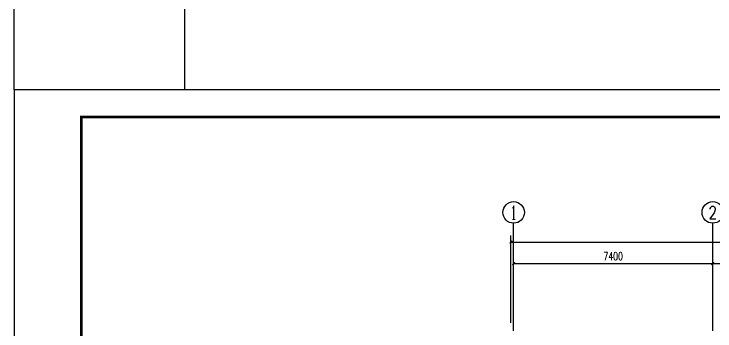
# Model space of a CAD drawing. Extents: x 5188914 to 7068445, y -542675 to 2032183.
# Drawn here: x 5193907 to 5219954, y -509621 to -497856 of the extents above; entities that cross this region are included whole.
import ezdxf
from ezdxf.enums import TextEntityAlignment as Align

# ---------------------------------------------------------------- set-up
doc = ezdxf.new("R2010")
doc.units = 0
doc.header["$LTSCALE"] = 1000
doc.header["$MEASUREMENT"] = 0
doc.layers.get('0').update_dxf_attribs({"linetype": 'CONTINUOUS'})
doc.layers.get('Defpoints').update_dxf_attribs({"linetype": 'CONTINUOUS'})
for name, color, linetype in [('AXIS', 3, 'CONTINUOUS'), ('AXIS_TEXT', 7, 'CONTINUOUS'), ('PUB_TITLE', 4, 'CONTINUOUS')]:
    doc.layers.add(name, color=color, linetype=linetype)
doc.styles.add('_TCH_AXIS', font='COMPLEX', dxfattribs={"bigfont": 'GBCBIG'})
doc.styles.add('_TCH_DIM_T3', font='SIMPLEX', dxfattribs={"width": 0.705882, "bigfont": 'GBCBIG'})
doc.styles.add('COMPLEX', font='COMPLEX')
doc.dimstyles.new('_TCH_ARCH&&100', dxfattribs={"dimtxt": 297.5, "dimasz": 100, "dimexe": 250, "dimexo": 300, "dimgap": 126.25, "dimtad": 1, "dimdec": 0, "dimzin": 0, "dimdsep": 46, "dimtxsty": '_TCH_DIM_T3', "dimblk": 'ARCHTICK', "dimcen": 0.09, "dimclrt": 7, "dimazin": 2, "dimtfac": 1, "dimtdec": 0, "dimtix": 1, "dimtmove": 2, "dimatfit": 3, "dimfxl": 0, "dimtolj": 1, "dimtzin": 0, "dimarcsym": 0})

# ---------------------------------------------------------------- blocks, each defined once
blk = doc.blocks.new('_AXISO')
blk.add_circle((0, 0), 0.5)
at = {"layer": 'AXIS_TEXT', "style": 'COMPLEX', "width": 1.041667}
blk.add_attdef('A', text='', height=0.56, dxfattribs=at).set_placement((-0.25, -0.28), (0.25, -0.28), align=Align.FIT)
blk = doc.blocks.new('_ArchTick')
at = {"color": 0, "linetype": 'ByBlock', "const_width": 0.4}
blk.add_lwpolyline([(-0.5, -0.5), (0.5, 0.5)], dxfattribs=at)
blk = doc.blocks.new('*D202')
at = {"layer": 'AXIS', "color": 0, "lineweight": -2}
for p, q in [((5212472, -509321), (5212472, -506871)), ((5219872, -509321), (5219872, -506871)), ((5212472, -507121), (5219872, -507121))]:
    blk.add_line(p, q, dxfattribs=at)
at = {"layer": 'Defpoints', "color": 0}
for p in [(5219872, -507121), (5212472, -509621), (5219872, -509621)]:
    blk.add_point(p, dxfattribs=at)
at = {"layer": 'AXIS', "color": 0, "lineweight": -2, "xscale": 100, "yscale": 100, "zscale": 100, "rotation": 180}
blk.add_blockref('_ArchTick', (5212472, -507121), dxfattribs=at)
at = {"layer": 'AXIS', "color": 0, "lineweight": -2, "xscale": 100, "yscale": 100, "zscale": 100}
blk.add_blockref('_ArchTick', (5219872, -507121), dxfattribs=at)
at = {"layer": 'AXIS', "color": 7, "insert": (5216172, -506846), "char_height": 297.5, "attachment_point": 5, "style": '_TCH_DIM_T3'}
blk.add_mtext('\\A1;7400', dxfattribs=at)
blk = doc.blocks.new('*D203')
at = {"layer": 'AXIS', "color": 0, "lineweight": -2}
for p, q in [((5219872, -509321), (5219872, -506871)), ((5222872, -509321), (5222872, -506871)), ((5219872, -507121), (5222872, -507121))]:
    blk.add_line(p, q, dxfattribs=at)
at = {"layer": 'Defpoints', "color": 0}
for p in [(5222872, -507121), (5219872, -509621), (5222872, -509621)]:
    blk.add_point(p, dxfattribs=at)
at = {"layer": 'AXIS', "color": 0, "lineweight": -2, "xscale": 100, "yscale": 100, "zscale": 100, "rotation": 180}
blk.add_blockref('_ArchTick', (5219872, -507121), dxfattribs=at)
at = {"layer": 'AXIS', "color": 0, "lineweight": -2, "xscale": 100, "yscale": 100, "zscale": 100}
blk.add_blockref('_ArchTick', (5222872, -507121), dxfattribs=at)
at = {"layer": 'AXIS', "color": 7, "insert": (5221372, -506846), "char_height": 297.5, "attachment_point": 5, "style": '_TCH_DIM_T3'}
blk.add_mtext('\\A1;3000', dxfattribs=at)
blk = doc.blocks.new('*D207')
at = {"layer": 'AXIS', "color": 0, "lineweight": -2}
for p, q in [((5212372, -509321), (5212372, -506071)), ((5234572, -509321), (5234572, -506071)), ((5212372, -506321), (5234572, -506321))]:
    blk.add_line(p, q, dxfattribs=at)
at = {"layer": 'Defpoints', "color": 0}
for p in [(5234572, -506321), (5212372, -509621), (5234572, -509621)]:
    blk.add_point(p, dxfattribs=at)
at = {"layer": 'AXIS', "color": 0, "lineweight": -2, "xscale": 100, "yscale": 100, "zscale": 100, "rotation": 180}
blk.add_blockref('_ArchTick', (5212372, -506321), dxfattribs=at)
at = {"layer": 'AXIS', "color": 0, "lineweight": -2, "xscale": 100, "yscale": 100, "zscale": 100}
blk.add_blockref('_ArchTick', (5234572, -506321), dxfattribs=at)
at = {"layer": 'AXIS', "color": 7, "insert": (5223472, -506046), "char_height": 297.5, "attachment_point": 5, "style": '_TCH_DIM_T3'}
blk.add_mtext('\\A1;22200', dxfattribs=at)

msp = doc.modelspace()

# ---------------------------------------------------------------- linework, layer by layer
at = {"color": 0}
msp.add_lwpolyline([(5193907.2, -496915.9), (5200239, -496915.9), (5200239, -500675), (5193907.2, -500675)], close=True, dxfattribs=at)
at = {"layer": 'AXIS', "color": 0}
for p, q in [((5212472.1, -509620.8), (5212472.1, -505620.8)), ((5219872.1, -509620.8), (5219872.1, -505620.8))]:
    msp.add_line(p, q, dxfattribs=at)
at = {"layer": 'PUB_TITLE', "color": 4}
msp.add_lwpolyline([(5193907.2, -542675), (5253307.2, -542675), (5253307.2, -500675), (5193907.2, -500675)], close=True, dxfattribs=at)
at = {"layer": 'PUB_TITLE', "color": 4, "const_width": 100}
msp.add_lwpolyline([(5196407.2, -541675), (5252307.2, -541675), (5252307.2, -501675), (5196407.2, -501675)], close=True, dxfattribs=at)

# ---------------------------------------------------------------- block references
at = {"layer": 'AXIS', "color": 0}
ref = msp.add_blockref('_AXISO', (5212472.1, -505220.8), dxfattribs=dict(at, xscale=800, yscale=800, zscale=800))
ref.add_attrib('A', '1', dxfattribs={"layer": 'AXIS_TEXT', "color": 0, "height": 514.7, "style": '_TCH_AXIS'}).set_placement((5212361.8, -505478.1), (5212582.4, -505478.1), align=Align.FIT)
ref = msp.add_blockref('_AXISO', (5219872.1, -505220.8), dxfattribs=dict(at, xscale=800, yscale=800, zscale=800))
ref.add_attrib('A', '2', dxfattribs={"layer": 'AXIS_TEXT', "color": 0, "height": 465.9, "style": '_TCH_AXIS'}).set_placement((5219716.8, -505453.7), (5220027.4, -505453.7), align=Align.FIT)

# ---------------------------------------------------------------- dimensions: what is measured, and where the dimension line sits
for p1, p2, distance, picture, middle in [((5212372.1, -509620.8), (5234572.1, -509620.8), 3300, '*D207', (5223472.1, -506045.8)), ((5212472.1, -509620.8), (5219872.1, -509620.8), 2500, '*D202', (5216172.1, -506845.8)), ((5219872.1, -509620.8), (5222872.1, -509620.8), 2500, '*D203', (5221372.1, -506845.8))]:
    dim = msp.add_aligned_dim(p1=p1, p2=p2, distance=distance, dimstyle='_TCH_ARCH&&100', dxfattribs=at)
    dim.commit()
    dim.dimension.update_dxf_attribs({"geometry": picture, "text_midpoint": middle})

doc.saveas('drawing.dxf')
